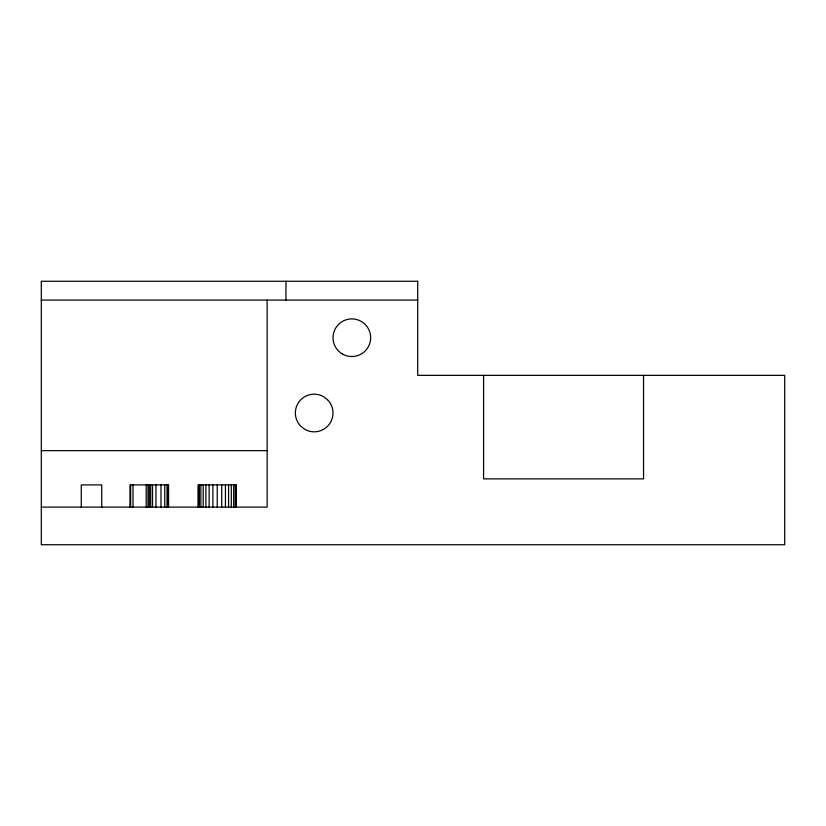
<?xml version="1.0" encoding="UTF-8"?>
<svg xmlns="http://www.w3.org/2000/svg" width="826" height="826" viewBox="0 0 826 826"><rect width="100%" height="100%" fill="white"/><g stroke="black" fill="none" stroke-linecap="round" stroke-linejoin="round"><path stroke-width="1.24" d="M41.3 300.075L417.708 300.075M41.3 450.645L267.139 450.645M41.3 507.102L267.139 507.102L267.139 300.075M643.547 375.355L643.547 478.873L483.571 478.873L483.571 375.355M285.961 281.263L285.961 300.612M236.339 507.102L236.339 484.903L198.178 484.903L198.178 507.102M236.06 484.903L236.06 507.102M235.224 484.903L235.224 507.102M233.686 484.903L233.686 507.102M231.311 484.903L231.311 507.102M228.585 484.903L228.585 507.102M225.446 484.903L225.446 507.102M221.719 484.903L221.719 507.102M217.248 484.903L217.248 507.102M212.891 484.903L212.891 507.102M209.133 484.903L209.133 507.102M205.911 484.903L205.911 507.102M203.217 484.903L203.217 507.102M200.863 484.903L200.863 507.102M199.314 484.903L199.314 507.102M198.467 484.903L198.467 507.102M168.566 507.102L168.566 484.903L129.95 484.903L129.95 507.102M168.184 484.903L168.184 507.102M167.028 484.903L167.028 507.102M164.746 484.903L164.746 507.102M160.987 484.903L160.987 507.102M155.959 484.903L155.959 507.102M152.511 484.903L152.511 507.102M150.673 484.903L150.673 507.102M149.33 484.903L149.33 507.102M147.988 484.903L147.988 507.102M146.192 484.903L146.192 507.102M133.027 484.903L133.027 507.102M130.673 484.903L130.673 507.102M101.743 507.102L101.743 484.903L81.268 484.903L81.268 507.102M417.708 281.263L41.3 281.263L41.3 544.737L784.7 544.737L784.7 375.355L417.708 375.355L417.708 281.263M327.499 399.691L323.606 396.697A18.822 18.822 0 0 0 300.881 426.309L304.784 429.303A18.822 18.822 0 0 0 327.499 399.691M342.429 354.013A18.822 18.822 0 0 0 370.657 337.72A18.822 18.822 0 0 0 342.429 321.417A18.822 18.822 0 0 0 342.429 354.013"/></g></svg>
